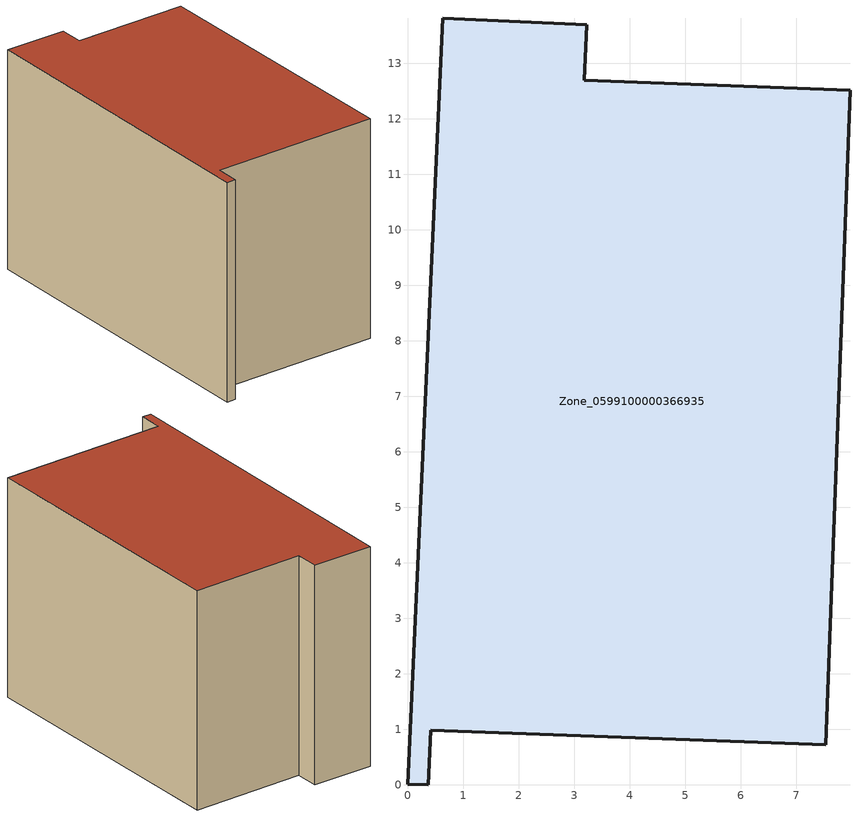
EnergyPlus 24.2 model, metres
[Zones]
Zone_0599100000366935
 floor ground (C_G): 0,0.01 0.63,13.81 3.23,13.69 3.18,12.69 7.97,12.52 7.53,0.72 0.42,0.99 0.38,0 z0
 wall outside (C_F): 0.63,13.81 0,0.01 0.38,0 0.42,0.99 7.53,0.72 7.97,12.52 3.18,12.69 3.23,13.69 0.63,13.81 z0:9.25
 roof outside (C_R): 3.23,13.69 0.63,13.81 0,0.01 0.38,0 0.42,0.99 7.53,0.72 7.97,12.52 3.18,12.69 z9.25
[BUILDING]
Pand.0599100000366935: North Axis=0; Terrain=City; Loads Convergence Tolerance Value=0.04; Temperature Convergence Tolerance Value=0.4; Solar Distribution=FullExterior; Maximum Number of Warmup Days=25; Minimum Number of Warmup Days=1
[Site:Location]
Rotterdam.The.Hague.AP_ZH_NLD Design_Conditions: Latitude=51.96; Longitude=4.45; Time Zone=1; Elevation=-4.5
[SITE:GROUNDTEMPERATURE:BUILDINGSURFACE]
18, 18, 18, 18, 18, 18, 18, 18, 18, 18, 18, 18
[MATERIAL] Thermal Absorptance=0.9; Solar Absorptance=0.7; Visible Absorptance=0.7
Name | Roughness | Thickness | Conductivity | Density | Specific Heat
G.TI.1992-2005 | MediumSmooth | 0.15 | 0.06 | 540 | 1210
F.TI.1992-2005 | Rough | 0.3 | 0.12 | 1920 | 840
R.TI.1992-2005 | MediumRough | 0.2 | 0.08 | 1500 | 1000
[CONSTRUCTION]
C_G: G.TI.1992-2005
C_F: F.TI.1992-2005
C_R: R.TI.1992-2005
[ZONE]
Zone_0599100000366935: Type=1; Multiplier=1; Ceiling Height=Autocalculate; Volume=Autocalculate; Floor Area=autocalculate; Part of Total Floor Area=Yes
[ZONEINFILTRATION:DESIGNFLOWRATE]
Infil_Zone_0599100000366935: Zone or ZoneList or Space or SpaceList=Zone_0599100000366935; Schedule=AlwaysOn; Design Flow Rate Calculation Method=Flow/Area; Flow Rate per Floor Area=0.0015; Constant Term Coefficient=1; Temperature Term Coefficient=0; Velocity Term Coefficient=0; Velocity Squared Term Coefficient=0
[HVACTEMPLATE:ZONE:IDEALLOADSAIRSYSTEM]
Zone_0599100000366935: Maximum Heating Supply Air Temperature=50; Minimum Cooling Supply Air Temperature=13; Maximum Heating Supply Air Humidity Ratio=0.0156; Minimum Cooling Supply Air Humidity Ratio=0.0077; Heating Limit=NoLimit; Cooling Limit=NoLimit; Dehumidification Control Type=ConstantSensibleHeatRatio; Cooling Sensible Heat Ratio=0.7; Dehumidification Setpoint=60; Humidification Control Type=None; Humidification Setpoint=30; Outdoor Air Method=None; Outdoor Air Flow Rate per Person=0.00944; Outdoor Air Flow Rate per Zone Floor Area=0; Outdoor Air Flow Rate per Zone=0; Demand Controlled Ventilation Type=None; Outdoor Air Economizer Type=NoEconomizer; Heat Recovery Type=None; Sensible Heat Recovery Effectiveness=0.7; Latent Heat Recovery Effectiveness=0.65
[ZONECONTROL:THERMOSTAT]
ThermostatControl_Zone_0599100000366935: Zone or ZoneList=Zone_0599100000366935; Control Type Schedule=DualSetpointControlType; Control 1=Thermostat_Zone_0599100000366935; Temperature Difference Between Cutout And Setpoint=0
[THERMOSTATSETPOINT:DUALSETPOINT]
Thermostat_Zone_0599100000366935: Heating Setpoint Temperature Schedule=HeatingSetpoint_Zone_0599100000366935; Cooling Setpoint Temperature Schedule=CoolingSetpoint_Zone_0599100000366935
[SCHEDULE:COMPACT]
HeatingSetpoint_Zone_0599100000366935: Through: 12/31, For: AllDays, Until: 24:00, 21
CoolingSetpoint_Zone_0599100000366935: Through: 12/31, For: AllDays, Until: 24:00, 24
DualSetpointControlType: Through: 12/31, For: AllDays, Until: 24:00, 4
AlwaysOn: Through: 12/31, For: AllDays, Until: 24:00, 1
